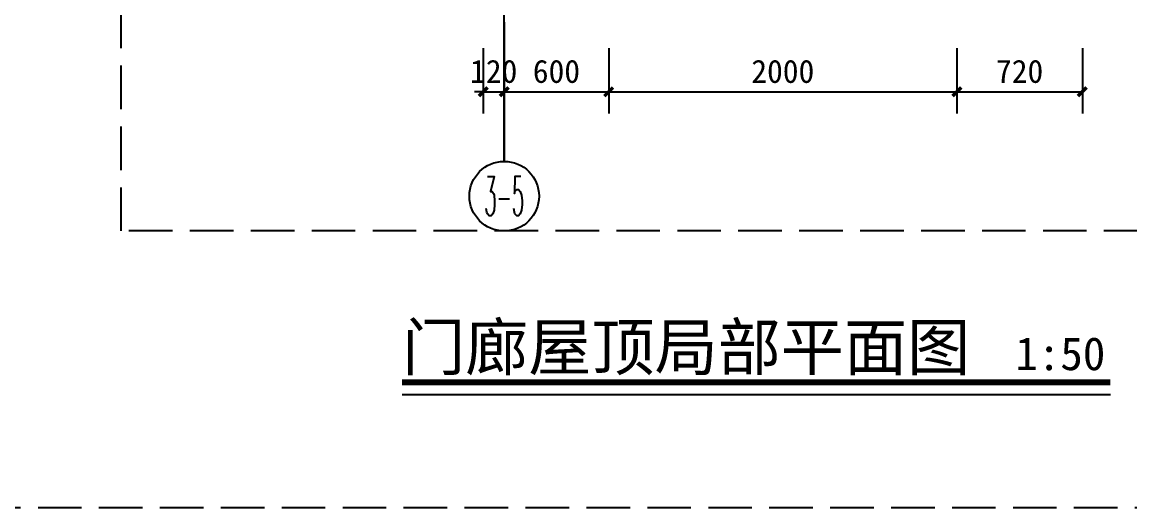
# Model space of a CAD drawing. Extents: x -10817 to 167545, y 26551 to 157048.
# Drawn here: x 15559 to 21921, y 37051 to 39842 of the extents above; entities that cross this region are included whole.
import ezdxf
from ezdxf.enums import TextEntityAlignment as Align

# ---------------------------------------------------------------- set-up
doc = ezdxf.new("R2010")
doc.units = 0
doc.header["$LTSCALE"] = 1000
doc.header["$MEASUREMENT"] = 0
doc.linetypes.add('DASH', pattern=[0.35, 0.25, -0.1])
doc.linetypes.add('DOTE', pattern=[2.42, 2, -0.2, 0.02, -0.2])
doc.layers.get('Defpoints').update_dxf_attribs({"color": 30, "linetype": 'DASH'})
for name, color, linetype in [('A-ANNO-AXIS-CIRC', 3, 'Continuous'), ('A-ANNO-AXIS-TEXT', 7, 'Continuous'), ('A-ANNO-DIMS', 3, 'Continuous'), ('A-ANNO-DOTE', 10, 'DOTE'), ('A-ANNO-SYMB', 3, 'Continuous'), ('A-ANNO-TEXT', 7, 'Continuous'), ('AXIS_TEXT', 7, 'Continuous')]:
    doc.layers.add(name, color=color, linetype=linetype)
doc.styles.add('_TCH_AXIS', font='COMPLEX', dxfattribs={"bigfont": 'GBCBIG'})
doc.styles.add('_TCH_DIM_T3', font='')
doc.styles.add('COMPLEX', font='COMPLEX')
doc.styles.get("Standard").update_dxf_attribs({"font": ''})
doc.styles.get('_TCH_DIM_T3').set_extended_font_data('SimSun')
doc.styles.get('Standard').set_extended_font_data('SimSun')
doc.dimstyles.new('_TCH_ARCH&&50', dxfattribs={"dimtxt": 132.911392, "dimasz": 50, "dimexe": 125, "dimexo": 150, "dimgap": 50, "dimtad": 1, "dimdec": 0, "dimzin": 0, "dimdsep": 46, "dimtxsty": '_TCH_DIM_T3', "dimblk": 'ARCHTICK', "dimcen": 0.09, "dimclrt": 7, "dimazin": 2, "dimtfac": 1, "dimtdec": 0, "dimtix": 1, "dimtmove": 2, "dimatfit": 3, "dimfxl": 50, "dimtolj": 1, "dimtzin": 0, "dimarcsym": 0})

# ---------------------------------------------------------------- blocks, each defined once
blk = doc.blocks.new('_ArchTick')
at = {"color": 0, "linetype": 'ByBlock', "const_width": 0.4}
blk.add_lwpolyline([(-0.5, -0.5), (0.5, 0.5)], dxfattribs=at)
blk = doc.blocks.new('*D1426')
at = {"layer": 'A-ANNO-DIMS', "color": 0, "lineweight": -2, "transparency": 16777216}
for p, q in [((18207.1, 39692.3), (18207.1, 39317.3)), ((18327.5, 39692.3), (18327.5, 39317.3)), ((18207.1, 39442.3), (18157.1, 39442.3)), ((18207.1, 39442.3), (18327.5, 39442.3)), ((18327.5, 39442.3), (18377.5, 39442.3))]:
    blk.add_line(p, q, dxfattribs=at)
at = {"layer": 'Defpoints', "color": 0, "transparency": 16777216}
for p in [(18207.1, 39842.3), (18327.5, 39842.3), (18327.5, 39442.3)]:
    blk.add_point(p, dxfattribs=at)
at = {"layer": 'A-ANNO-DIMS', "color": 0, "lineweight": -2, "transparency": 16777216, "xscale": 50, "yscale": 50, "zscale": 50}
for p, rotation in [((18207.1, 39442.3), 0.002195472693644618), ((18327.5, 39442.3), 180.0021954726937)]:
    blk.add_blockref('_ArchTick', p, dxfattribs=dict(at, rotation=rotation))
at = {"layer": 'A-ANNO-DIMS', "color": 7, "transparency": 16777216, "insert": (18267.3, 39558.8), "char_height": 132.91, "attachment_point": 5, "rotation": 0.0022, "style": '_TCH_DIM_T3'}
blk.add_mtext('\\A1;120', dxfattribs=at)
blk = doc.blocks.new('*D1427')
at = {"layer": 'A-ANNO-DIMS', "color": 0, "lineweight": -2, "transparency": 16777216}
for p, q in [((18327.5, 39692.3), (18327.5, 39317.3)), ((18927.6, 39692.3), (18927.6, 39317.3)), ((18327.5, 39442.3), (18927.6, 39442.3))]:
    blk.add_line(p, q, dxfattribs=at)
at = {"layer": 'Defpoints', "color": 0, "transparency": 16777216}
for p in [(18327.5, 39842.3), (18927.6, 39842.3), (18927.6, 39442.3)]:
    blk.add_point(p, dxfattribs=at)
at = {"layer": 'A-ANNO-DIMS', "color": 0, "lineweight": -2, "transparency": 16777216, "xscale": 50, "yscale": 50, "zscale": 50}
for p, rotation in [((18327.5, 39442.3), 180.0021954726915), ((18927.6, 39442.3), 0.002195472691520244)]:
    blk.add_blockref('_ArchTick', p, dxfattribs=dict(at, rotation=rotation))
at = {"layer": 'A-ANNO-DIMS', "color": 7, "transparency": 16777216, "insert": (18627.5, 39558.8), "char_height": 132.91, "attachment_point": 5, "rotation": 0.0022, "style": '_TCH_DIM_T3'}
blk.add_mtext('\\A1;600', dxfattribs=at)
blk = doc.blocks.new('*D1428')
at = {"layer": 'A-ANNO-DIMS', "color": 0, "lineweight": -2, "transparency": 16777216}
for p, q in [((18927.6, 39692.3), (18927.6, 39317.3)), ((20927.6, 39692.4), (20927.6, 39317.4)), ((18927.6, 39442.3), (20927.6, 39442.4))]:
    blk.add_line(p, q, dxfattribs=at)
at = {"layer": 'Defpoints', "color": 0, "transparency": 16777216}
for p in [(18927.6, 39842.3), (20927.6, 39842.4), (20927.6, 39442.4)]:
    blk.add_point(p, dxfattribs=at)
at = {"layer": 'A-ANNO-DIMS', "color": 0, "lineweight": -2, "transparency": 16777216, "xscale": 50, "yscale": 50, "zscale": 50}
for p, rotation in [((18927.6, 39442.3), 180.0021954726922), ((20927.6, 39442.4), 0.002195472692143633)]:
    blk.add_blockref('_ArchTick', p, dxfattribs=dict(at, rotation=rotation))
at = {"layer": 'A-ANNO-DIMS', "color": 7, "transparency": 16777216, "insert": (19927.6, 39558.8), "char_height": 132.91, "attachment_point": 5, "rotation": 0.0022, "style": '_TCH_DIM_T3'}
blk.add_mtext('\\A1;2000', dxfattribs=at)
blk = doc.blocks.new('*D1429')
at = {"layer": 'A-ANNO-DIMS', "color": 0, "lineweight": -2, "transparency": 16777216}
for p, q in [((20927.6, 39692.4), (20927.6, 39317.4)), ((21648, 39692.4), (21648, 39317.4)), ((20927.6, 39442.4), (21648, 39442.4))]:
    blk.add_line(p, q, dxfattribs=at)
at = {"layer": 'Defpoints', "color": 0, "transparency": 16777216}
for p in [(20927.6, 39842.4), (21648, 39842.4), (21648, 39442.4)]:
    blk.add_point(p, dxfattribs=at)
at = {"layer": 'A-ANNO-DIMS', "color": 0, "lineweight": -2, "transparency": 16777216, "xscale": 50, "yscale": 50, "zscale": 50}
for p, rotation in [((20927.6, 39442.4), 180.0021954726924), ((21648, 39442.4), 0.002195472692423522)]:
    blk.add_blockref('_ArchTick', p, dxfattribs=dict(at, rotation=rotation))
at = {"layer": 'A-ANNO-DIMS', "color": 7, "transparency": 16777216, "insert": (21287.8, 39558.9), "char_height": 132.91, "attachment_point": 5, "rotation": 0.0022, "style": '_TCH_DIM_T3'}
blk.add_mtext('\\A1;720', dxfattribs=at)
blk = doc.blocks.new('_AXISO')
blk.add_circle((0, 0), 0.5)
at = {"layer": 'AXIS_TEXT', "style": 'COMPLEX', "width": 1.041667}
blk.add_attdef('A', text='', height=0.56, dxfattribs=at).set_placement((-0.25, -0.28), (0.25, -0.28), align=Align.FIT)

msp = doc.modelspace()

# ---------------------------------------------------------------- linework, layer by layer
at = {"layer": 'A-ANNO-AXIS-CIRC'}
msp.add_line((18327.5, 39842.3), (18327.5, 39042.3), dxfattribs=at)
at = {"layer": 'A-ANNO-DOTE'}
msp.add_lwpolyline([(18327.5, 39042.3), (18327.5, 43392.5)], dxfattribs=at)
at = {"layer": 'A-ANNO-SYMB', "const_width": 35}
msp.add_lwpolyline([(17740.9, 37772.5), (21809.1, 37772.5)], dxfattribs=at)
at = {"layer": 'A-ANNO-SYMB'}
msp.add_lwpolyline([(17740.9, 37702.5), (21809.1, 37702.5)], dxfattribs=at)
at = {"layer": 'Defpoints'}
for points in [[(1250, 65751.2), (38300, 65751.2), (38300, 37051.2), (1250, 37051.2)], [(16128, 43392.5), (23422.1, 43392.5), (23422.1, 38642.5), (16128, 38642.5)]]:
    msp.add_lwpolyline(points, close=True, dxfattribs=at)

# ---------------------------------------------------------------- block references
at = {"layer": 'A-ANNO-AXIS-CIRC'}
ref = msp.add_blockref('_AXISO', (18327.5, 38842.3), dxfattribs=dict(at, xscale=400, yscale=400, zscale=400))
ref.add_attrib('A', '3-5', dxfattribs={"layer": 'A-ANNO-AXIS-TEXT', "height": 226.27, "style": '_TCH_AXIS', "width": 0.323077}).set_placement((18214.3, 38729.2), (18440.6, 38729.2), align=Align.FIT)

# ---------------------------------------------------------------- texts
at = {"layer": 'A-ANNO-TEXT', "color": 7}
for s, height, p in [('门廊屋顶局部平面图', 265.82, (17740.9, 37842.5)), ('1:50', 189.87, (21263.3, 37842.5))]:
    msp.add_text(s, height=height, dxfattribs=at).set_placement(p)

# ---------------------------------------------------------------- dimensions: what is measured, and where the dimension line sits
at = {"layer": 'A-ANNO-DIMS'}
for p1, p2, picture, middle in [((18207.1, 39842.3), (18327.5, 39842.3), '*D1426', (18267.3, 39558.8)), ((18327.5, 39842.3), (18927.6, 39842.3), '*D1427', (18627.5, 39558.8)), ((18927.6, 39842.3), (20927.6, 39842.4), '*D1428', (19927.6, 39558.8)), ((20927.6, 39842.4), (21648, 39842.4), '*D1429', (21287.8, 39558.9))]:
    dim = msp.add_aligned_dim(p1=p1, p2=p2, distance=-400, dimstyle='_TCH_ARCH&&50', dxfattribs=at)
    dim.commit()
    dim.dimension.update_dxf_attribs({"geometry": picture, "text_midpoint": middle})

doc.saveas('drawing.dxf')
